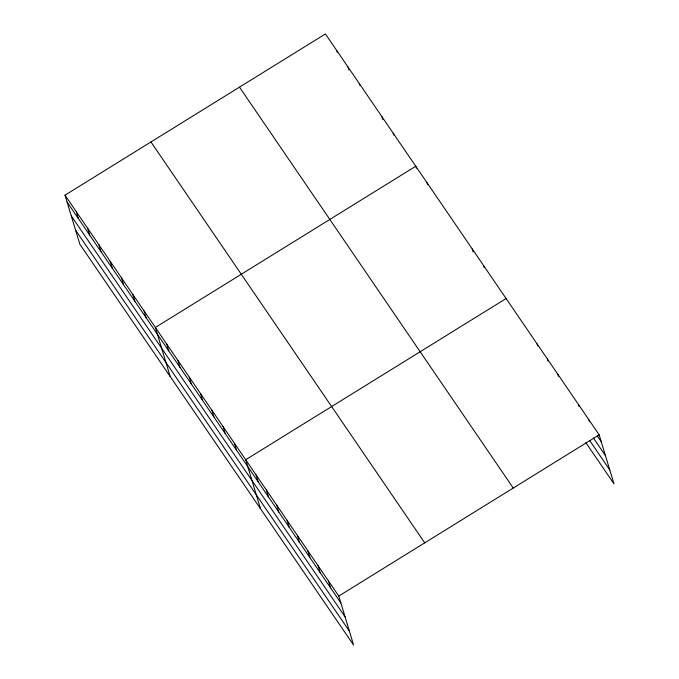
<?xml version="1.0" encoding="UTF-8"?>
<svg xmlns="http://www.w3.org/2000/svg" width="679" height="679" viewBox="0 0 679 679"><rect width="100%" height="100%" fill="white"/><g stroke="black" fill="none" stroke-linecap="round" stroke-linejoin="round"><path stroke-width="1.02" d="M65.023 195.162L338.787 596.052L353.581 645.05L79.816 244.16L65.023 195.162L325.419 33.95L599.184 434.84L613.977 483.838L585.824 442.615M506.101 298.539L245.713 459.742L260.507 508.749M338.787 596.052L599.184 434.84M597.24 435.833L601.255 441.723M593.387 437.955L605.456 455.626M589.669 440.493L609.776 469.944M239.483 87.15L513.248 488.04M150.95 141.962L424.723 542.852M67.102 202.045L340.866 602.935M71.303 215.939L345.068 616.829M75.624 230.257L349.388 631.147M588.837 419.698L589.431 421.659M578.491 404.548L579.085 406.517M557.807 374.265L558.401 376.225M547.469 359.115L548.063 361.084M537.123 343.973L537.717 345.942M483.516 265.464L484.11 267.433M472.219 248.93L473.11 251.875M427.049 182.778L427.643 184.747M416.354 168.214L415.76 166.245L155.372 327.448L170.166 376.455M393.175 133.169L393.769 135.138M381.878 116.635L382.769 119.58M359.293 83.559L359.887 85.529M348.004 67.026L348.896 69.971M336.708 50.484L337.302 52.453M328.449 580.901L330.529 587.785M318.103 565.76L320.182 572.643M307.765 550.618L309.845 557.501M297.419 535.468L299.498 542.351M287.081 520.326L289.161 527.21M276.735 505.176L278.814 512.059M266.397 490.034L268.477 496.918M256.051 474.893L258.13 481.776M234.416 443.209L236.496 450.092M223.128 426.675L225.207 433.558M211.831 410.133L213.91 417.016M200.543 393.599L202.614 400.483M189.246 377.066L191.325 383.949M177.957 360.524L180.028 367.407M166.661 343.99L168.74 350.873M144.075 310.914L146.155 317.797M132.778 294.38L134.858 301.264M121.49 277.838L123.57 284.722M110.193 261.305L112.273 268.188M98.905 244.771L100.984 251.654M87.608 228.229L89.687 235.112M76.32 211.695L78.399 218.579"/></g></svg>
